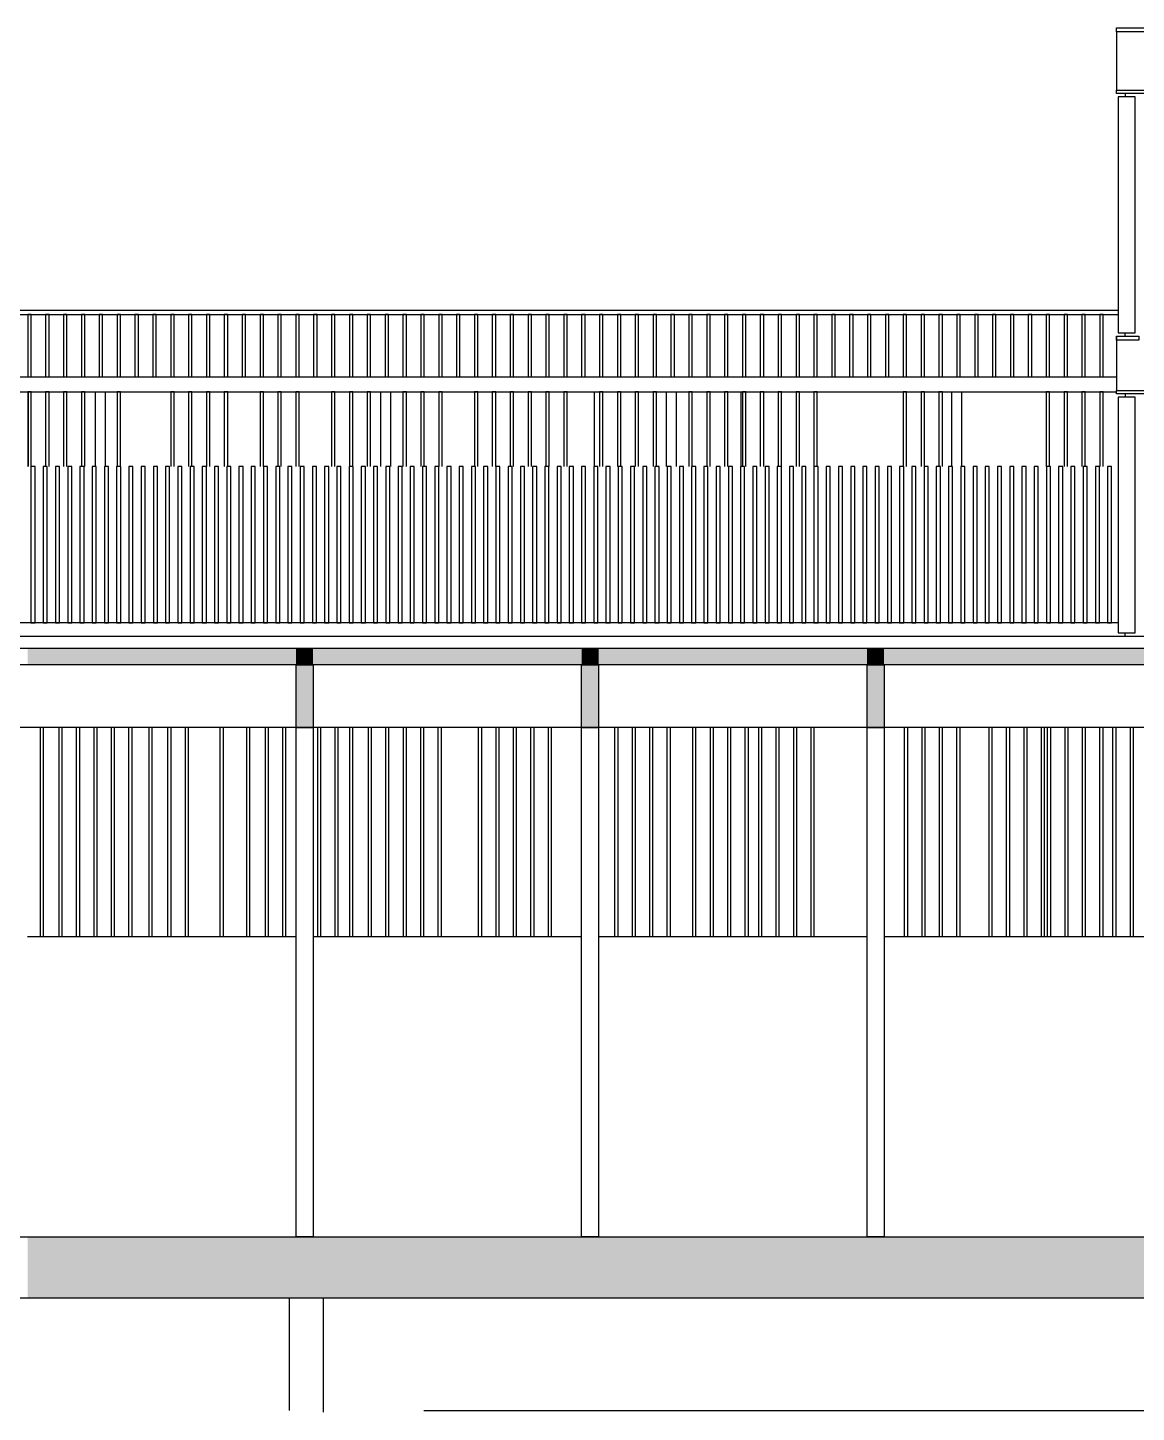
# Model space of a CAD drawing. Extents: x 126 to 1219, y 91 to 1021.
# Drawn here: x 549.25 to 576.44, y 704.18 to 738.15 of the extents above; entities that cross this region are included whole.
import ezdxf

# ---------------------------------------------------------------- set-up
doc = ezdxf.new("R2010")
doc.units = 0
doc.linetypes.add('ACAD_ISO03W100', pattern=[30, 12, -18])
for name, color, linetype in [('-_C_-_WIDOK_RZUT', 253, 'CONTINUOUS'), ('-_E_-_BELKI_01', 50, 'CONTINUOUS'), ('-_E_-_DESKI_ELEW_W_WIDOKU', 253, 'CONTINUOUS'), ('-_E_-_ELEWACJA_DRUGI_PLAN', 8, 'CONTINUOUS'), ('-_E_-_PRZEKR_J_CIENKA', 253, 'CONTINUOUS'), ('-_E_-_PRZEKR_J_GRUBA', 7, 'CONTINUOUS'), ('-_E_-_PRZEKR_J_PALE', 8, 'CONTINUOUS'), ('-_E_-_PRZEKR_J_WIDOK', 8, 'CONTINUOUS'), ('-_I_-_HATCH', 255, 'CONTINUOUS')]:
    doc.layers.add(name, color=color, linetype=linetype)

# ---------------------------------------------------------------- blocks, each defined once
blk = doc.blocks.new('_ALUZJA_01')
at = {"layer": '-_E_-_PRZEKR_J_WIDOK'}
blk.add_lwpolyline([(1083.945361, 2263.578334), (1084.195361, 2263.578334), (1084.195361, 2260.108334), (1083.945361, 2260.108334)], close=True, dxfattribs=at)
for points in [[(1084.088519, 2263.628334), (1084.088519, 2263.578334)], [(1084.088519, 2260.058334), (1084.088519, 2260.108334)]]:
    blk.add_lwpolyline(points, dxfattribs=at)
blk = doc.blocks.new('*U13')
at = {"layer": '-_I_-_HATCH'}
for points in [[(1110.988519, 2527.573981), (1110.988519, 2527.813981), (1114.938519, 2527.573981)], [(1114.938519, 2527.573981), (1110.988519, 2527.813981), (1114.938519, 2527.813981)], [(1114.938519, 2527.573981), (1114.938519, 2527.813981), (1115.188519, 2527.573981)], [(1115.188519, 2527.573981), (1114.938519, 2527.813981), (1115.188519, 2527.813981)], [(1115.188519, 2527.573981), (1115.188519, 2527.813981), (1119.138519, 2527.573981)], [(1119.138519, 2527.573981), (1115.188519, 2527.813981), (1119.138519, 2527.813981)], [(1119.138519, 2527.573981), (1119.138519, 2527.813981), (1119.388519, 2527.573981)], [(1119.388519, 2527.573981), (1119.138519, 2527.813981), (1119.388519, 2527.813981)], [(1119.388519, 2527.573981), (1119.388519, 2527.813981), (1123.338519, 2527.573981)], [(1123.338519, 2527.573981), (1119.388519, 2527.813981), (1123.338519, 2527.813981)], [(1123.338519, 2527.573981), (1123.338519, 2527.813981), (1123.588519, 2527.573981)], [(1123.588519, 2527.573981), (1123.338519, 2527.813981), (1123.588519, 2527.813981)], [(1123.588519, 2527.573981), (1123.588519, 2527.813981), (1127.538519, 2527.573981)], [(1127.538519, 2527.573981), (1123.588519, 2527.813981), (1127.538519, 2527.813981)], [(1114.938519, 2526.653981), (1114.938519, 2527.573981), (1115.188519, 2526.653981)], [(1115.188519, 2526.653981), (1114.938519, 2527.573981), (1115.188519, 2527.573981)], [(1119.138519, 2526.653981), (1119.138519, 2527.573981), (1119.388519, 2526.653981)], [(1119.388519, 2526.653981), (1119.138519, 2527.573981), (1119.388519, 2527.573981)], [(1123.338519, 2526.653981), (1123.338519, 2527.573981), (1123.588519, 2526.653981)], [(1123.588519, 2526.653981), (1123.338519, 2527.573981), (1123.588519, 2527.573981)], [(1110.988519, 2518.253981), (1110.988519, 2519.153981), (1114.938519, 2518.253981)], [(1114.938519, 2518.253981), (1110.988519, 2519.153981), (1114.938519, 2519.153981)], [(1114.938519, 2518.253981), (1114.938519, 2519.153981), (1115.188519, 2518.253981)], [(1115.188519, 2518.253981), (1114.938519, 2519.153981), (1115.188519, 2519.153981)], [(1115.188519, 2518.253981), (1115.188519, 2519.153981), (1119.138519, 2518.253981)], [(1119.138519, 2518.253981), (1115.188519, 2519.153981), (1119.138519, 2519.153981)], [(1119.138519, 2518.253981), (1119.138519, 2519.153981), (1119.388519, 2518.253981)], [(1119.388519, 2518.253981), (1119.138519, 2519.153981), (1119.388519, 2519.153981)], [(1119.388519, 2518.253981), (1119.388519, 2519.153981), (1123.338519, 2518.253981)], [(1123.338519, 2518.253981), (1119.388519, 2519.153981), (1123.338519, 2519.153981)], [(1123.338519, 2518.253981), (1123.338519, 2519.153981), (1123.588519, 2518.253981)], [(1123.588519, 2518.253981), (1123.338519, 2519.153981), (1123.588519, 2519.153981)], [(1123.588519, 2518.253981), (1123.588519, 2519.153981), (1127.538519, 2518.253981)], [(1127.538519, 2518.253981), (1123.588519, 2519.153981), (1127.538519, 2519.153981)]]:
    blk.add_solid(points, dxfattribs=at)
blk = doc.blocks.new('PRZEKR_J_HATCH_OBRYS')
at = {"layer": '-_I_-_HATCH'}
blk.add_blockref('*U13', (0, 0), dxfattribs=at)
blk = doc.blocks.new('PRZEKR_J_A')
at = {"layer": '-_E_-_BELKI_01'}
for points in [[(1115.063519, 2258.718334), (1114.938519, 2258.718334), (1114.938519, 2259.638334), (1115.188519, 2259.638334), (1115.188519, 2258.718334)], [(1119.263519, 2258.718334), (1119.138519, 2258.718334), (1119.138519, 2259.638334), (1119.388519, 2259.638334), (1119.388519, 2258.718334)], [(1123.463519, 2258.718334), (1123.338519, 2258.718334), (1123.338519, 2259.638334), (1123.588519, 2259.638334), (1123.588519, 2258.718334)]]:
    blk.add_lwpolyline(points, close=True, dxfattribs=at)
at = {"layer": '-_E_-_DESKI_ELEW_W_WIDOKU'}
for points in [[(1110.990059, 2263.878334), (1111.040059, 2263.878334), (1111.040059, 2264.798334), (1110.990059, 2264.798334)], [(1111.252944, 2263.878334), (1111.302944, 2263.878334), (1111.302944, 2264.798334), (1111.252944, 2264.798334)], [(1111.515829, 2263.878334), (1111.565829, 2263.878334), (1111.565829, 2264.798334), (1111.515829, 2264.798334)], [(1111.778714, 2263.878334), (1111.828714, 2263.878334), (1111.828714, 2264.798334), (1111.778714, 2264.798334)], [(1112.041599, 2263.878334), (1112.091599, 2263.878334), (1112.091599, 2264.798334), (1112.041599, 2264.798334)], [(1112.304485, 2263.878334), (1112.354485, 2263.878334), (1112.354485, 2264.798334), (1112.304485, 2264.798334)], [(1112.56737, 2263.878334), (1112.61737, 2263.878334), (1112.61737, 2264.798334), (1112.56737, 2264.798334)], [(1112.830255, 2263.878334), (1112.880255, 2263.878334), (1112.880255, 2264.798334), (1112.830255, 2264.798334)], [(1113.09314, 2263.878334), (1113.14314, 2263.878334), (1113.14314, 2264.798334), (1113.09314, 2264.798334)], [(1113.356025, 2263.878334), (1113.406025, 2263.878334), (1113.406025, 2264.798334), (1113.356025, 2264.798334)], [(1113.61891, 2263.878334), (1113.66891, 2263.878334), (1113.66891, 2264.798334), (1113.61891, 2264.798334)], [(1113.881796, 2263.878334), (1113.931796, 2263.878334), (1113.931796, 2264.798334), (1113.881796, 2264.798334)], [(1114.144681, 2263.878334), (1114.194681, 2263.878334), (1114.194681, 2264.798334), (1114.144681, 2264.798334)], [(1114.407566, 2263.878334), (1114.457566, 2263.878334), (1114.457566, 2264.798334), (1114.407566, 2264.798334)], [(1114.670451, 2263.878334), (1114.720451, 2263.878334), (1114.720451, 2264.798334), (1114.670451, 2264.798334)], [(1114.933336, 2263.878334), (1114.983336, 2263.878334), (1114.983336, 2264.798334), (1114.933336, 2264.798334)], [(1115.196222, 2263.878334), (1115.246222, 2263.878334), (1115.246222, 2264.798334), (1115.196222, 2264.798334)], [(1115.459107, 2263.878334), (1115.509107, 2263.878334), (1115.509107, 2264.798334), (1115.459107, 2264.798334)], [(1115.721992, 2263.878334), (1115.771992, 2263.878334), (1115.771992, 2264.798334), (1115.721992, 2264.798334)], [(1115.984877, 2263.878334), (1116.034877, 2263.878334), (1116.034877, 2264.798334), (1115.984877, 2264.798334)], [(1116.247762, 2263.878334), (1116.297762, 2263.878334), (1116.297762, 2264.798334), (1116.247762, 2264.798334)], [(1116.510647, 2263.878334), (1116.560647, 2263.878334), (1116.560647, 2264.798334), (1116.510647, 2264.798334)], [(1116.773533, 2263.878334), (1116.823533, 2263.878334), (1116.823533, 2264.798334), (1116.773533, 2264.798334)], [(1117.036418, 2263.878334), (1117.086418, 2263.878334), (1117.086418, 2264.798334), (1117.036418, 2264.798334)], [(1117.299303, 2263.878334), (1117.349303, 2263.878334), (1117.349303, 2264.798334), (1117.299303, 2264.798334)], [(1117.562188, 2263.878334), (1117.612188, 2263.878334), (1117.612188, 2264.798334), (1117.562188, 2264.798334)], [(1117.825073, 2263.878334), (1117.875073, 2263.878334), (1117.875073, 2264.798334), (1117.825073, 2264.798334)], [(1118.087959, 2263.878334), (1118.137959, 2263.878334), (1118.137959, 2264.798334), (1118.087959, 2264.798334)], [(1118.350844, 2263.878334), (1118.400844, 2263.878334), (1118.400844, 2264.798334), (1118.350844, 2264.798334)], [(1118.613729, 2263.878334), (1118.663729, 2263.878334), (1118.663729, 2264.798334), (1118.613729, 2264.798334)], [(1118.876614, 2263.878334), (1118.926614, 2263.878334), (1118.926614, 2264.798334), (1118.876614, 2264.798334)], [(1119.139499, 2263.878334), (1119.189499, 2263.878334), (1119.189499, 2264.798334), (1119.139499, 2264.798334)], [(1119.402384, 2263.878334), (1119.452384, 2263.878334), (1119.452384, 2264.798334), (1119.402384, 2264.798334)], [(1119.66527, 2263.878334), (1119.71527, 2263.878334), (1119.71527, 2264.798334), (1119.66527, 2264.798334)], [(1119.928155, 2263.878334), (1119.978155, 2263.878334), (1119.978155, 2264.798334), (1119.928155, 2264.798334)], [(1120.19104, 2263.878334), (1120.24104, 2263.878334), (1120.24104, 2264.798334), (1120.19104, 2264.798334)], [(1120.453925, 2263.878334), (1120.503925, 2263.878334), (1120.503925, 2264.798334), (1120.453925, 2264.798334)], [(1120.71681, 2263.878334), (1120.76681, 2263.878334), (1120.76681, 2264.798334), (1120.71681, 2264.798334)], [(1120.979695, 2263.878334), (1121.029695, 2263.878334), (1121.029695, 2264.798334), (1120.979695, 2264.798334)], [(1121.242581, 2263.878334), (1121.292581, 2263.878334), (1121.292581, 2264.798334), (1121.242581, 2264.798334)], [(1121.505466, 2263.878334), (1121.555466, 2263.878334), (1121.555466, 2264.798334), (1121.505466, 2264.798334)], [(1121.768351, 2263.878334), (1121.818351, 2263.878334), (1121.818351, 2264.798334), (1121.768351, 2264.798334)], [(1122.031236, 2263.878334), (1122.081236, 2263.878334), (1122.081236, 2264.798334), (1122.031236, 2264.798334)], [(1122.294121, 2263.878334), (1122.344121, 2263.878334), (1122.344121, 2264.798334), (1122.294121, 2264.798334)], [(1122.557007, 2263.878334), (1122.607007, 2263.878334), (1122.607007, 2264.798334), (1122.557007, 2264.798334)], [(1122.819892, 2263.878334), (1122.869892, 2263.878334), (1122.869892, 2264.798334), (1122.819892, 2264.798334)], [(1123.082777, 2263.878334), (1123.132777, 2263.878334), (1123.132777, 2264.798334), (1123.082777, 2264.798334)], [(1123.345662, 2263.878334), (1123.395662, 2263.878334), (1123.395662, 2264.798334), (1123.345662, 2264.798334)], [(1123.608547, 2263.878334), (1123.658547, 2263.878334), (1123.658547, 2264.798334), (1123.608547, 2264.798334)], [(1123.871432, 2263.878334), (1123.921432, 2263.878334), (1123.921432, 2264.798334), (1123.871432, 2264.798334)], [(1124.134318, 2263.878334), (1124.184318, 2263.878334), (1124.184318, 2264.798334), (1124.134318, 2264.798334)], [(1124.397203, 2263.878334), (1124.447203, 2263.878334), (1124.447203, 2264.798334), (1124.397203, 2264.798334)], [(1124.660088, 2263.878334), (1124.710088, 2263.878334), (1124.710088, 2264.798334), (1124.660088, 2264.798334)], [(1124.922973, 2263.878334), (1124.972973, 2263.878334), (1124.972973, 2264.798334), (1124.922973, 2264.798334)], [(1125.185858, 2263.878334), (1125.235858, 2263.878334), (1125.235858, 2264.798334), (1125.185858, 2264.798334)], [(1125.448743, 2263.878334), (1125.498743, 2263.878334), (1125.498743, 2264.798334), (1125.448743, 2264.798334)], [(1125.711629, 2263.878334), (1125.761629, 2263.878334), (1125.761629, 2264.798334), (1125.711629, 2264.798334)], [(1125.974514, 2263.878334), (1126.024514, 2263.878334), (1126.024514, 2264.798334), (1125.974514, 2264.798334)], [(1126.237399, 2263.878334), (1126.287399, 2263.878334), (1126.287399, 2264.798334), (1126.237399, 2264.798334)], [(1126.500284, 2263.878334), (1126.550284, 2263.878334), (1126.550284, 2264.798334), (1126.500284, 2264.798334)], [(1126.763169, 2263.878334), (1126.813169, 2263.878334), (1126.813169, 2264.798334), (1126.763169, 2264.798334)], [(1111.171366, 2255.638334), (1111.221366, 2255.638334), (1111.221366, 2258.718334), (1111.171366, 2258.718334)], [(1111.447084, 2255.638334), (1111.497084, 2255.638334), (1111.497084, 2258.718334), (1111.447084, 2258.718334)], [(1111.703831, 2255.638334), (1111.753831, 2255.638334), (1111.753831, 2258.718334), (1111.703831, 2258.718334)], [(1111.960578, 2255.638334), (1112.010578, 2255.638334), (1112.010578, 2258.718334), (1111.960578, 2258.718334)], [(1112.217325, 2255.638334), (1112.267325, 2255.638334), (1112.267325, 2258.718334), (1112.217325, 2258.718334)], [(1112.474071, 2255.638334), (1112.524071, 2255.638334), (1112.524071, 2258.718334), (1112.474071, 2258.718334)], [(1112.772081, 2255.638334), (1112.822081, 2255.638334), (1112.822081, 2258.718334), (1112.772081, 2258.718334)], [(1113.047799, 2255.638334), (1113.097799, 2255.638334), (1113.097799, 2258.718334), (1113.047799, 2258.718334)], [(1113.304546, 2255.638334), (1113.354546, 2255.638334), (1113.354546, 2258.718334), (1113.304546, 2258.718334)], [(1113.81804, 2255.638334), (1113.86804, 2255.638334), (1113.86804, 2258.718334), (1113.81804, 2258.718334)], [(1114.206299, 2255.638334), (1114.256299, 2255.638334), (1114.256299, 2258.718334), (1114.206299, 2258.718334)], [(1114.482018, 2255.638334), (1114.532018, 2255.638334), (1114.532018, 2258.718334), (1114.482018, 2258.718334)], [(1114.738764, 2255.638334), (1114.788764, 2255.638334), (1114.788764, 2258.718334), (1114.738764, 2258.718334)], [(1115.252258, 2255.638334), (1115.302258, 2255.638334), (1115.302258, 2258.718334), (1115.252258, 2258.718334)], [(1115.509005, 2255.638334), (1115.559005, 2255.638334), (1115.559005, 2258.718334), (1115.509005, 2258.718334)], [(1115.72255, 2255.638334), (1115.77255, 2255.638334), (1115.77255, 2258.718334), (1115.72255, 2258.718334)], [(1115.998268, 2255.638334), (1116.048268, 2255.638334), (1116.048268, 2258.718334), (1115.998268, 2258.718334)], [(1116.255015, 2255.638334), (1116.305015, 2255.638334), (1116.305015, 2258.718334), (1116.255015, 2258.718334)], [(1116.511761, 2255.638334), (1116.561761, 2255.638334), (1116.561761, 2258.718334), (1116.511761, 2258.718334)], [(1116.768508, 2255.638334), (1116.818508, 2255.638334), (1116.818508, 2258.718334), (1116.768508, 2258.718334)], [(1117.025255, 2255.638334), (1117.075255, 2255.638334), (1117.075255, 2258.718334), (1117.025255, 2258.718334)], [(1117.61882, 2255.638334), (1117.66882, 2255.638334), (1117.66882, 2258.718334), (1117.61882, 2258.718334)], [(1117.875567, 2255.638334), (1117.925567, 2255.638334), (1117.925567, 2258.718334), (1117.875567, 2258.718334)], [(1118.132314, 2255.638334), (1118.182314, 2255.638334), (1118.182314, 2258.718334), (1118.132314, 2258.718334)], [(1118.389061, 2255.638334), (1118.439061, 2255.638334), (1118.439061, 2258.718334), (1118.389061, 2258.718334)], [(1118.645808, 2255.638334), (1118.695808, 2255.638334), (1118.695808, 2258.718334), (1118.645808, 2258.718334)], [(1119.624953, 2255.638334), (1119.674953, 2255.638334), (1119.674953, 2258.718334), (1119.624953, 2258.718334)], [(1119.8817, 2255.638334), (1119.9317, 2255.638334), (1119.9317, 2258.718334), (1119.8817, 2258.718334)], [(1120.138446, 2255.638334), (1120.188446, 2255.638334), (1120.188446, 2258.718334), (1120.138446, 2258.718334)], [(1120.395193, 2255.638334), (1120.445193, 2255.638334), (1120.445193, 2258.718334), (1120.395193, 2258.718334)], [(1120.771932, 2255.638334), (1120.821932, 2255.638334), (1120.821932, 2258.718334), (1120.771932, 2258.718334)], [(1121.028679, 2255.638334), (1121.078679, 2255.638334), (1121.078679, 2258.718334), (1121.028679, 2258.718334)], [(1121.285426, 2255.638334), (1121.335426, 2255.638334), (1121.335426, 2258.718334), (1121.285426, 2258.718334)], [(1121.542172, 2255.638334), (1121.592172, 2255.638334), (1121.592172, 2258.718334), (1121.542172, 2258.718334)], [(1121.741181, 2255.638334), (1121.791181, 2255.638334), (1121.791181, 2258.718334), (1121.741181, 2258.718334)], [(1121.997928, 2255.638334), (1122.047928, 2255.638334), (1122.047928, 2258.718334), (1121.997928, 2258.718334)], [(1122.254675, 2255.638334), (1122.304675, 2255.638334), (1122.304675, 2258.718334), (1122.254675, 2258.718334)], [(1122.511422, 2255.638334), (1122.561422, 2255.638334), (1122.561422, 2258.718334), (1122.511422, 2258.718334)], [(1123.886281, 2255.638334), (1123.936281, 2255.638334), (1123.936281, 2258.718334), (1123.886281, 2258.718334)], [(1124.143027, 2255.638334), (1124.193027, 2255.638334), (1124.193027, 2258.718334), (1124.143027, 2258.718334)], [(1124.399774, 2255.638334), (1124.449774, 2255.638334), (1124.449774, 2258.718334), (1124.399774, 2258.718334)], [(1124.656521, 2255.638334), (1124.706521, 2255.638334), (1124.706521, 2258.718334), (1124.656521, 2258.718334)], [(1125.130833, 2255.638334), (1125.180833, 2255.638334), (1125.180833, 2258.718334), (1125.130833, 2258.718334)], [(1125.38758, 2255.638334), (1125.43758, 2255.638334), (1125.43758, 2258.718334), (1125.38758, 2258.718334)], [(1125.644326, 2255.638334), (1125.694326, 2255.638334), (1125.694326, 2258.718334), (1125.644326, 2258.718334)], [(1125.901073, 2255.638334), (1125.951073, 2255.638334), (1125.951073, 2258.718334), (1125.901073, 2258.718334)], [(1125.990898, 2255.638334), (1126.040898, 2255.638334), (1126.040898, 2258.718334), (1125.990898, 2258.718334)], [(1126.247645, 2255.638334), (1126.297645, 2255.638334), (1126.297645, 2258.718334), (1126.247645, 2258.718334)], [(1126.504392, 2255.638334), (1126.554392, 2255.638334), (1126.554392, 2258.718334), (1126.504392, 2258.718334)], [(1126.761138, 2255.638334), (1126.811138, 2255.638334), (1126.811138, 2258.718334), (1126.761138, 2258.718334)], [(1126.952129, 2255.638334), (1127.002129, 2255.638334), (1127.002129, 2258.718334), (1126.952129, 2258.718334)], [(1127.208876, 2255.638334), (1127.258876, 2255.638334), (1127.258876, 2258.718334), (1127.208876, 2258.718334)]]:
    blk.add_lwpolyline(points, close=True, dxfattribs=at)
for points in [[(1111.040059, 2262.558334), (1111.040059, 2263.657225), (1110.990059, 2263.657225), (1110.990059, 2262.558334)], [(1111.302944, 2262.558334), (1111.302944, 2263.657225), (1111.252944, 2263.657225), (1111.252944, 2262.558334)], [(1111.565829, 2262.558334), (1111.565829, 2263.657225), (1111.515829, 2263.657225), (1111.515829, 2262.558334)], [(1111.828714, 2262.558334), (1111.828714, 2263.657225), (1111.778714, 2263.657225), (1111.778714, 2262.558334)], [(1112.354485, 2262.558334), (1112.354485, 2263.657225), (1112.304485, 2263.657225), (1112.304485, 2262.558334)], [(1113.14314, 2262.558334), (1113.14314, 2263.657225), (1113.09314, 2263.657225), (1113.09314, 2262.558334)], [(1113.406025, 2262.558334), (1113.406025, 2263.657225), (1113.356025, 2263.657225), (1113.356025, 2262.558334)], [(1113.66891, 2262.558334), (1113.66891, 2263.657225), (1113.61891, 2263.657225), (1113.61891, 2262.558334)], [(1113.931796, 2262.558334), (1113.931796, 2263.657225), (1113.881796, 2263.657225), (1113.881796, 2262.558334)], [(1114.457566, 2262.558334), (1114.457566, 2263.657225), (1114.407566, 2263.657225), (1114.407566, 2262.558334)], [(1114.720451, 2262.558334), (1114.720451, 2263.657225), (1114.670451, 2263.657225), (1114.670451, 2262.558334)], [(1114.983336, 2262.558334), (1114.983336, 2263.657225), (1114.933336, 2263.657225), (1114.933336, 2262.558334)], [(1115.509107, 2262.558334), (1115.509107, 2263.657225), (1115.459107, 2263.657225), (1115.459107, 2262.558334)], [(1115.771992, 2262.558334), (1115.771992, 2263.657225), (1115.721992, 2263.657225), (1115.721992, 2262.558334)], [(1116.034877, 2262.558334), (1116.034877, 2263.657225), (1115.984877, 2263.657225), (1115.984877, 2262.558334)], [(1116.560647, 2262.558334), (1116.560647, 2263.657225), (1116.510647, 2263.657225), (1116.510647, 2262.558334)], [(1116.823533, 2262.558334), (1116.823533, 2263.657225), (1116.773533, 2263.657225), (1116.773533, 2262.558334)], [(1117.086418, 2262.558334), (1117.086418, 2263.657225), (1117.036418, 2263.657225), (1117.036418, 2262.558334)], [(1117.612188, 2262.558334), (1117.612188, 2263.657225), (1117.562188, 2263.657225), (1117.562188, 2262.558334)], [(1117.875073, 2262.558334), (1117.875073, 2263.657225), (1117.825073, 2263.657225), (1117.825073, 2262.558334)], [(1118.137959, 2262.558334), (1118.137959, 2263.657225), (1118.087959, 2263.657225), (1118.087959, 2262.558334)], [(1118.400844, 2262.558334), (1118.400844, 2263.657225), (1118.350844, 2263.657225), (1118.350844, 2262.558334)], [(1118.663729, 2262.558334), (1118.663729, 2263.657225), (1118.613729, 2263.657225), (1118.613729, 2262.558334)], [(1118.926614, 2262.558334), (1118.926614, 2263.657225), (1118.876614, 2263.657225), (1118.876614, 2262.558334)], [(1119.452384, 2262.558334), (1119.452384, 2263.657225), (1119.402384, 2263.657225), (1119.402384, 2262.558334)], [(1119.71527, 2262.558334), (1119.71527, 2263.657225), (1119.66527, 2263.657225), (1119.66527, 2262.558334)], [(1119.978155, 2262.558334), (1119.978155, 2263.657225), (1119.928155, 2263.657225), (1119.928155, 2262.558334)], [(1120.24104, 2262.558334), (1120.24104, 2263.657225), (1120.19104, 2263.657225), (1120.19104, 2262.558334)], [(1120.76681, 2262.558334), (1120.76681, 2263.657225), (1120.71681, 2263.657225), (1120.71681, 2262.558334)], [(1121.029695, 2262.558334), (1121.029695, 2263.657225), (1120.979695, 2263.657225), (1120.979695, 2262.558334)], [(1121.292581, 2262.558334), (1121.292581, 2263.657225), (1121.242581, 2263.657225), (1121.242581, 2262.558334)], [(1121.555466, 2262.558334), (1121.555466, 2263.657225), (1121.505466, 2263.657225), (1121.505466, 2262.558334)], [(1121.818351, 2262.558334), (1121.818351, 2263.657225), (1121.768351, 2263.657225), (1121.768351, 2262.558334)], [(1122.081236, 2262.558334), (1122.081236, 2263.657225), (1122.031236, 2263.657225), (1122.031236, 2262.558334)], [(1122.344121, 2262.558334), (1122.344121, 2263.657225), (1122.294121, 2263.657225), (1122.294121, 2262.558334)], [(1122.607007, 2262.558334), (1122.607007, 2263.657225), (1122.557007, 2263.657225), (1122.557007, 2262.558334)], [(1123.921432, 2262.558334), (1123.921432, 2263.657225), (1123.871432, 2263.657225), (1123.871432, 2262.558334)], [(1124.184318, 2262.558334), (1124.184318, 2263.657225), (1124.134318, 2263.657225), (1124.134318, 2262.558334)], [(1124.447203, 2262.558334), (1124.447203, 2263.657225), (1124.397203, 2263.657225), (1124.397203, 2262.558334)], [(1126.024514, 2262.558334), (1126.024514, 2263.657225), (1125.974514, 2263.657225), (1125.974514, 2262.558334)], [(1126.287399, 2262.558334), (1126.287399, 2263.657225), (1126.237399, 2263.657225), (1126.237399, 2262.558334)], [(1126.550284, 2262.558334), (1126.550284, 2263.657225), (1126.500284, 2263.657225), (1126.500284, 2262.558334)], [(1126.813169, 2262.558334), (1126.813169, 2263.657225), (1126.763169, 2263.657225), (1126.763169, 2262.558334)]]:
    blk.add_lwpolyline(points, dxfattribs=at)
at = {"layer": '-_E_-_ELEWACJA_DRUGI_PLAN'}
for points in [[(1088.417087, 2255.638334), (1088.417087, 2264.858334), (1127.031676, 2264.858334)], [(1088.417087, 2255.578334), (1088.417087, 2264.798334), (1127.031676, 2264.798334)], [(1090.98671, 2255.638334), (1090.98671, 2263.878334), (1127.008519, 2263.878334)], [(1091.129038, 2255.638334), (1091.129038, 2263.657225), (1127.008519, 2263.657225)], [(1111.000064, 2262.558334), (1111.000064, 2263.657225), (1119.324612, 2263.657225), (1119.324612, 2262.558334)], [(1111.98671, 2262.558334), (1111.98671, 2263.657225), (1112.129038, 2263.657225), (1112.129038, 2262.558334)], [(1116.18671, 2262.558334), (1116.18671, 2263.657225), (1116.329038, 2263.657225), (1116.329038, 2262.558334)], [(1120.38671, 2262.558334), (1120.38671, 2263.657225), (1120.529038, 2263.657225), (1120.529038, 2262.558334)], [(1121.488948, 2262.558334), (1121.488948, 2263.657225), (1127.008519, 2263.657225), (1127.008519, 2263.657225)], [(1124.58671, 2262.558334), (1124.58671, 2263.657225), (1124.729038, 2263.657225), (1124.729038, 2262.558334)]]:
    blk.add_lwpolyline(points, dxfattribs=at)
at = {"layer": '-_E_-_PRZEKR_J_CIENKA'}
for points in [[(1127.008519, 2268.958334), (1127.008519, 2268.098334)], [(1127.008519, 2264.478334), (1127.008519, 2263.678334)]]:
    blk.add_lwpolyline(points, dxfattribs=at)
at = {"layer": '-_E_-_PRZEKR_J_GRUBA'}
for points in [[(1127.538519, 2268.958334), (1127.008519, 2268.958334), (1127.008519, 2269.018334), (1127.788519, 2269.018334), (1127.788519, 2268.958334)], [(1127.338519, 2264.418334), (1127.008519, 2264.418334), (1127.008519, 2264.478334), (1127.338519, 2264.478334), (1127.338519, 2264.418334)]]:
    blk.add_lwpolyline(points, close=True, dxfattribs=at)
for points in [[(1127.538519, 2268.098334), (1127.538519, 2268.048334), (1127.318519, 2268.048334), (1127.008519, 2268.048334), (1127.008519, 2268.098334), (1127.538519, 2268.098334)], [(1127.538519, 2263.678334), (1127.538519, 2263.628334), (1127.318519, 2263.628334), (1127.008519, 2263.628334), (1127.008519, 2263.678334), (1127.538519, 2263.678334)], [(1127.538519, 2260.058334), (1102.588519, 2260.058334)], [(1127.538519, 2259.878334), (1102.588519, 2259.878334)], [(1127.538519, 2259.638334), (1102.588519, 2259.638334)], [(1102.588519, 2251.218334), (1165.888518, 2251.218334)], [(1102.238519, 2250.318334), (1166.138519, 2250.318334)]]:
    blk.add_lwpolyline(points, dxfattribs=at)
at = {"layer": '-_E_-_PRZEKR_J_PALE', "linetype": 'ACAD_ISO03W100'}
for points in [[(1114.838519, 2250.318334), (1114.838519, 2248.663277)], [(1115.338519, 2250.318334), (1115.338519, 2248.635533)]]:
    blk.add_lwpolyline(points, dxfattribs=at)
at = {"layer": '-_E_-_PRZEKR_J_WIDOK'}
for points in [[(1111.037733, 2262.558334), (1111.037733, 2260.258334), (1111.097733, 2260.258334), (1111.097733, 2262.558334)], [(1111.217733, 2262.558334), (1111.217733, 2260.258334), (1111.277733, 2260.258334), (1111.277733, 2262.558334)], [(1111.397733, 2262.558334), (1111.397733, 2260.258334), (1111.457733, 2260.258334), (1111.457733, 2262.558334)], [(1111.577733, 2262.558334), (1111.577733, 2260.258334), (1111.637733, 2260.258334), (1111.637733, 2262.558334)], [(1111.757733, 2262.558334), (1111.757733, 2260.258334), (1111.817733, 2260.258334), (1111.817733, 2262.558334)], [(1111.937733, 2262.558334), (1111.937733, 2260.258334), (1111.997733, 2260.258334), (1111.997733, 2262.558334)], [(1112.117733, 2262.558334), (1112.117733, 2260.258334), (1112.177733, 2260.258334), (1112.177733, 2262.558334)], [(1112.297733, 2262.558334), (1112.297733, 2260.258334), (1112.357733, 2260.258334), (1112.357733, 2262.558334)], [(1112.477733, 2262.558334), (1112.477733, 2260.258334), (1112.537733, 2260.258334), (1112.537733, 2262.558334)], [(1112.657733, 2262.558334), (1112.657733, 2260.258334), (1112.717733, 2260.258334), (1112.717733, 2262.558334)], [(1112.837733, 2262.558334), (1112.837733, 2260.258334), (1112.897733, 2260.258334), (1112.897733, 2262.558334)], [(1113.017733, 2262.558334), (1113.017733, 2260.258334), (1113.077733, 2260.258334), (1113.077733, 2262.558334)], [(1113.197733, 2262.558334), (1113.197733, 2260.258334), (1113.257733, 2260.258334), (1113.257733, 2262.558334)], [(1113.377733, 2262.558334), (1113.377733, 2260.258334), (1113.437733, 2260.258334), (1113.437733, 2262.558334)], [(1113.557733, 2262.558334), (1113.557733, 2260.258334), (1113.617733, 2260.258334), (1113.617733, 2262.558334)], [(1113.737733, 2262.558334), (1113.737733, 2260.258334), (1113.797733, 2260.258334), (1113.797733, 2262.558334)], [(1113.917733, 2262.558334), (1113.917733, 2260.258334), (1113.977733, 2260.258334), (1113.977733, 2262.558334)], [(1114.097733, 2262.558334), (1114.097733, 2260.258334), (1114.157733, 2260.258334), (1114.157733, 2262.558334)], [(1114.277733, 2262.558334), (1114.277733, 2260.258334), (1114.337733, 2260.258334), (1114.337733, 2262.558334)], [(1114.457733, 2262.558334), (1114.457733, 2260.258334), (1114.517733, 2260.258334), (1114.517733, 2262.558334)], [(1114.637733, 2262.558334), (1114.637733, 2260.258334), (1114.697733, 2260.258334), (1114.697733, 2262.558334)], [(1114.817733, 2262.558334), (1114.817733, 2260.258334), (1114.877733, 2260.258334), (1114.877733, 2262.558334)], [(1114.997733, 2262.558334), (1114.997733, 2260.258334), (1115.057733, 2260.258334), (1115.057733, 2262.558334)], [(1115.177733, 2262.558334), (1115.177733, 2260.258334), (1115.237733, 2260.258334), (1115.237733, 2262.558334)], [(1115.357733, 2262.558334), (1115.357733, 2260.258334), (1115.417733, 2260.258334), (1115.417733, 2262.558334)], [(1115.537733, 2262.558334), (1115.537733, 2260.258334), (1115.597733, 2260.258334), (1115.597733, 2262.558334)], [(1115.717733, 2262.558334), (1115.717733, 2260.258334), (1115.777733, 2260.258334), (1115.777733, 2262.558334)], [(1115.897733, 2262.558334), (1115.897733, 2260.258334), (1115.957733, 2260.258334), (1115.957733, 2262.558334)], [(1116.077733, 2262.558334), (1116.077733, 2260.258334), (1116.137733, 2260.258334), (1116.137733, 2262.558334)], [(1116.257733, 2262.558334), (1116.257733, 2260.258334), (1116.317733, 2260.258334), (1116.317733, 2262.558334)], [(1116.437733, 2262.558334), (1116.437733, 2260.258334), (1116.497733, 2260.258334), (1116.497733, 2262.558334)], [(1116.617733, 2262.558334), (1116.617733, 2260.258334), (1116.677733, 2260.258334), (1116.677733, 2262.558334)], [(1116.797733, 2262.558334), (1116.797733, 2260.258334), (1116.857733, 2260.258334), (1116.857733, 2262.558334)], [(1116.977733, 2262.558334), (1116.977733, 2260.258334), (1117.037733, 2260.258334), (1117.037733, 2262.558334)], [(1117.157733, 2262.558334), (1117.157733, 2260.258334), (1117.217733, 2260.258334), (1117.217733, 2262.558334)], [(1117.337733, 2262.558334), (1117.337733, 2260.258334), (1117.397733, 2260.258334), (1117.397733, 2262.558334)], [(1117.517733, 2262.558334), (1117.517733, 2260.258334), (1117.577733, 2260.258334), (1117.577733, 2262.558334)], [(1117.697733, 2262.558334), (1117.697733, 2260.258334), (1117.757733, 2260.258334), (1117.757733, 2262.558334)], [(1117.877733, 2262.558334), (1117.877733, 2260.258334), (1117.937733, 2260.258334), (1117.937733, 2262.558334)], [(1118.057733, 2262.558334), (1118.057733, 2260.258334), (1118.117733, 2260.258334), (1118.117733, 2262.558334)], [(1118.237733, 2262.558334), (1118.237733, 2260.258334), (1118.297733, 2260.258334), (1118.297733, 2262.558334)], [(1118.417733, 2262.558334), (1118.417733, 2260.258334), (1118.477733, 2260.258334), (1118.477733, 2262.558334)], [(1118.597733, 2262.558334), (1118.597733, 2260.258334), (1118.657733, 2260.258334), (1118.657733, 2262.558334)], [(1118.777733, 2262.558334), (1118.777733, 2260.258334), (1118.837733, 2260.258334), (1118.837733, 2262.558334)], [(1118.957733, 2262.558334), (1118.957733, 2260.258334), (1119.017733, 2260.258334), (1119.017733, 2262.558334)], [(1119.137733, 2262.558334), (1119.137733, 2260.258334), (1119.197733, 2260.258334), (1119.197733, 2262.558334)], [(1119.317733, 2262.558334), (1119.317733, 2260.258334), (1119.377733, 2260.258334), (1119.377733, 2262.558334)], [(1119.497733, 2262.558334), (1119.497733, 2260.258334), (1119.557733, 2260.258334), (1119.557733, 2262.558334)], [(1119.677733, 2262.558334), (1119.677733, 2260.258334), (1119.737733, 2260.258334), (1119.737733, 2262.558334)], [(1119.857733, 2262.558334), (1119.857733, 2260.258334), (1119.917733, 2260.258334), (1119.917733, 2262.558334)], [(1120.037733, 2262.558334), (1120.037733, 2260.258334), (1120.097733, 2260.258334), (1120.097733, 2262.558334)], [(1120.217733, 2262.558334), (1120.217733, 2260.258334), (1120.277733, 2260.258334), (1120.277733, 2262.558334)], [(1120.397733, 2262.558334), (1120.397733, 2260.258334), (1120.457733, 2260.258334), (1120.457733, 2262.558334)], [(1120.577733, 2262.558334), (1120.577733, 2260.258334), (1120.637733, 2260.258334), (1120.637733, 2262.558334)], [(1120.757733, 2262.558334), (1120.757733, 2260.258334), (1120.817733, 2260.258334), (1120.817733, 2262.558334)], [(1120.937733, 2262.558334), (1120.937733, 2260.258334), (1120.997733, 2260.258334), (1120.997733, 2262.558334)], [(1121.117733, 2262.558334), (1121.117733, 2260.258334), (1121.177733, 2260.258334), (1121.177733, 2262.558334)], [(1121.297733, 2262.558334), (1121.297733, 2260.258334), (1121.357733, 2260.258334), (1121.357733, 2262.558334)], [(1121.477733, 2262.558334), (1121.477733, 2260.258334), (1121.537733, 2260.258334), (1121.537733, 2262.558334)], [(1121.657733, 2262.558334), (1121.657733, 2260.258334), (1121.717733, 2260.258334), (1121.717733, 2262.558334)], [(1121.837733, 2262.558334), (1121.837733, 2260.258334), (1121.897733, 2260.258334), (1121.897733, 2262.558334)], [(1122.017733, 2262.558334), (1122.017733, 2260.258334), (1122.077733, 2260.258334), (1122.077733, 2262.558334)], [(1122.197733, 2262.558334), (1122.197733, 2260.258334), (1122.257733, 2260.258334), (1122.257733, 2262.558334)], [(1122.377733, 2262.558334), (1122.377733, 2260.258334), (1122.437733, 2260.258334), (1122.437733, 2262.558334)], [(1122.557733, 2262.558334), (1122.557733, 2260.258334), (1122.617733, 2260.258334), (1122.617733, 2262.558334)], [(1122.737733, 2262.558334), (1122.737733, 2260.258334), (1122.797733, 2260.258334), (1122.797733, 2262.558334)], [(1122.917733, 2262.558334), (1122.917733, 2260.258334), (1122.977733, 2260.258334), (1122.977733, 2262.558334)], [(1123.097733, 2262.558334), (1123.097733, 2260.258334), (1123.157733, 2260.258334), (1123.157733, 2262.558334)], [(1123.277733, 2262.558334), (1123.277733, 2260.258334), (1123.337733, 2260.258334), (1123.337733, 2262.558334)], [(1123.457733, 2262.558334), (1123.457733, 2260.258334), (1123.517733, 2260.258334), (1123.517733, 2262.558334)], [(1123.637733, 2262.558334), (1123.637733, 2260.258334), (1123.697733, 2260.258334), (1123.697733, 2262.558334)], [(1123.817733, 2262.558334), (1123.817733, 2260.258334), (1123.877733, 2260.258334), (1123.877733, 2262.558334)], [(1123.997733, 2262.558334), (1123.997733, 2260.258334), (1124.057733, 2260.258334), (1124.057733, 2262.558334)], [(1124.177733, 2262.558334), (1124.177733, 2260.258334), (1124.237733, 2260.258334), (1124.237733, 2262.558334)], [(1124.357733, 2262.558334), (1124.357733, 2260.258334), (1124.417733, 2260.258334), (1124.417733, 2262.558334)], [(1124.537733, 2262.558334), (1124.537733, 2260.258334), (1124.597733, 2260.258334), (1124.597733, 2262.558334)], [(1124.717733, 2262.558334), (1124.717733, 2260.258334), (1124.777733, 2260.258334), (1124.777733, 2262.558334)], [(1124.897733, 2262.558334), (1124.897733, 2260.258334), (1124.957733, 2260.258334), (1124.957733, 2262.558334)], [(1125.077733, 2262.558334), (1125.077733, 2260.258334), (1125.137733, 2260.258334), (1125.137733, 2262.558334)], [(1125.257733, 2262.558334), (1125.257733, 2260.258334), (1125.317733, 2260.258334), (1125.317733, 2262.558334)], [(1125.437733, 2262.558334), (1125.437733, 2260.258334), (1125.497733, 2260.258334), (1125.497733, 2262.558334)], [(1125.617733, 2262.558334), (1125.617733, 2260.258334), (1125.677733, 2260.258334), (1125.677733, 2262.558334)], [(1125.797733, 2262.558334), (1125.797733, 2260.258334), (1125.857733, 2260.258334), (1125.857733, 2262.558334)], [(1125.977733, 2262.558334), (1125.977733, 2260.258334), (1126.037733, 2260.258334), (1126.037733, 2262.558334)], [(1126.157733, 2262.558334), (1126.157733, 2260.258334), (1126.217733, 2260.258334), (1126.217733, 2262.558334)], [(1126.337733, 2262.558334), (1126.337733, 2260.258334), (1126.397733, 2260.258334), (1126.397733, 2262.558334)], [(1126.517733, 2262.558334), (1126.517733, 2260.258334), (1126.577733, 2260.258334), (1126.577733, 2262.558334)], [(1126.697733, 2262.558334), (1126.697733, 2260.258334), (1126.757733, 2260.258334), (1126.757733, 2262.558334)], [(1126.877733, 2262.558334), (1126.877733, 2260.258334), (1126.937733, 2260.258334), (1126.937733, 2262.558334)], [(1114.938519, 2258.718334), (1115.188519, 2258.718334), (1115.188519, 2251.218334), (1114.938519, 2251.218334)], [(1119.138519, 2258.718334), (1119.388519, 2258.718334), (1119.388519, 2251.218334), (1119.138519, 2251.218334)], [(1123.338519, 2258.718334), (1123.588519, 2258.718334), (1123.588519, 2251.218334), (1123.338519, 2251.218334)]]:
    blk.add_lwpolyline(points, close=True, dxfattribs=at)
for points in [[(1127.031676, 2260.258334), (1102.588519, 2260.258334)], [(1127.538519, 2258.718334), (1102.588519, 2258.718334)], [(1110.988519, 2255.638334), (1114.938519, 2255.638334)], [(1115.188519, 2255.638334), (1119.138519, 2255.638334)], [(1119.388519, 2255.638334), (1123.338519, 2255.638334)], [(1123.588519, 2255.638334), (1127.538519, 2255.638334)], [(1099.207647, 2255.488334), (1101.544743, 2250.318334), (1167.023578, 2250.318334), (1168.120273, 2250.318334), (1169.8844, 2254.098334), (1190.899048, 2254.098334), (1192.012086, 2255.488334), (1197.790269, 2255.488334)]]:
    blk.add_lwpolyline(points, dxfattribs=at)
at = {"layer": '-_E_-_PRZEKR_J_WIDOK', "linetype": 'ACAD_ISO03W100'}
blk.add_lwpolyline([(1056.817684, 2248.663277), (1196.294235, 2248.663277)], dxfattribs=at)
at = {"layer": '-_E_-_PRZEKR_J_WIDOK', "xscale": -1}
for p in [(2211.227037, 4.42), (2211.227037, 0)]:
    blk.add_blockref('_ALUZJA_01', p, dxfattribs=at)
at = {"layer": '-_I_-_HATCH'}
blk.add_blockref('PRZEKR_J_HATCH_OBRYS', (0, -267.935648), dxfattribs=at)

msp = doc.modelspace()

# ---------------------------------------------------------------- block references
at = {"layer": '-_C_-_WIDOK_RZUT', "xscale": 1.666665, "yscale": 1.666665, "zscale": 1.666665}
msp.add_blockref('PRZEKR_J_A', (-1302.394409, -3043.541998), dxfattribs=at)

doc.saveas('drawing.dxf')
